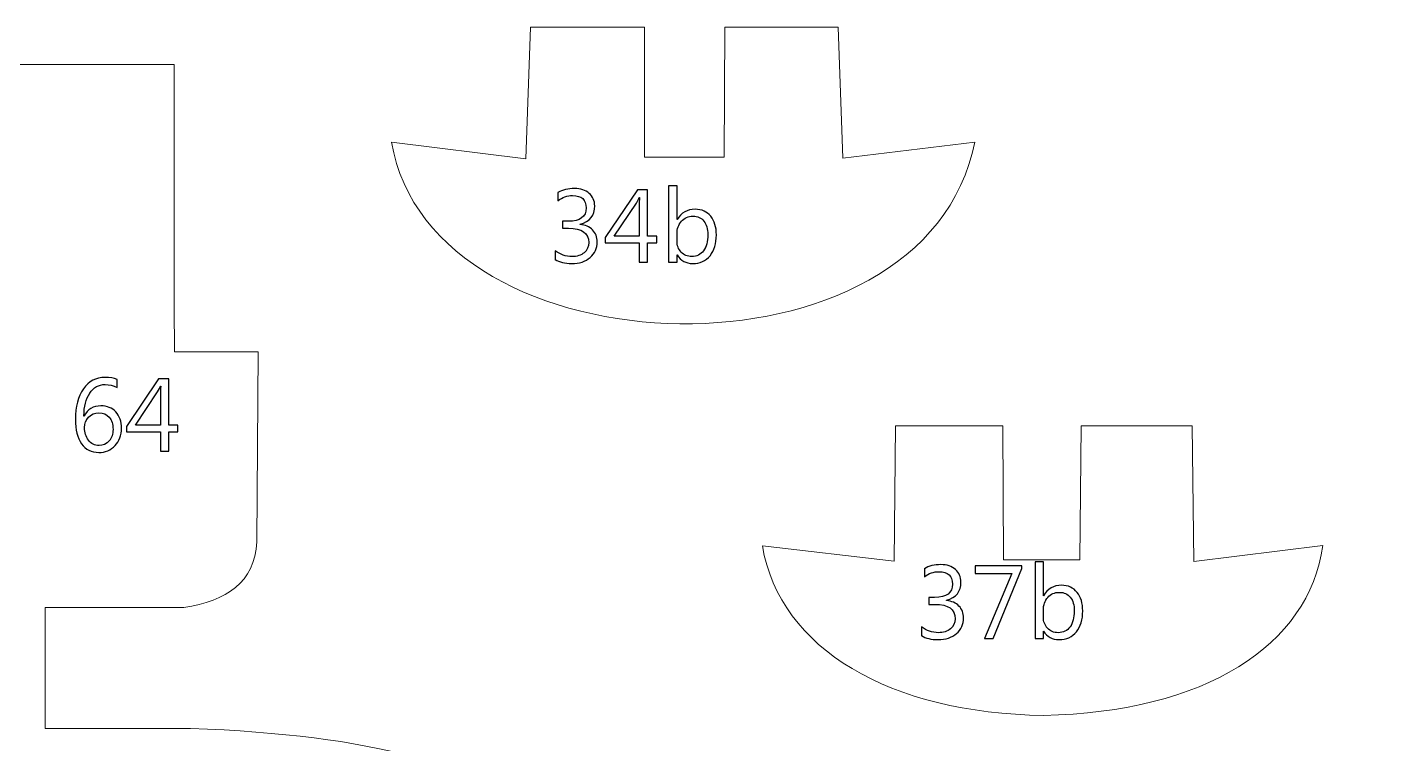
# Model space of a CAD drawing. Header units: centimetres. Extents: x -370 to 378, y -504 to 433.
# Drawn here: x -45.6 to 60.4, y 310 to 365.8 of the extents above; entities that cross this region are included whole.
import ezdxf

# ---------------------------------------------------------------- set-up
doc = ezdxf.new("R2010")
doc.units = ezdxf.units.CM
doc.header["$MEASUREMENT"] = 0
doc.layers.add('Camada 1', color=7, linetype='Continuous')
doc.layers.add('Camada 2', color=20, linetype='Continuous')

msp = doc.modelspace()

# ---------------------------------------------------------------- linework, layer by layer
at = {"layer": 'Camada 1', "lineweight": 9}
for points, knots in [([(-6.41, 365.78), (-6.41, 365.78), (2.47, 365.78), (2.47, 365.78), (2.47, 365.78), (2.47, 365.78), (2.47, 355.65), (2.47, 355.65), (2.47, 355.65), (2.47, 355.65), (8.65, 355.65), (8.65, 355.65), (8.65, 355.65), (8.65, 355.65), (8.71, 365.78), (8.71, 365.78), (8.71, 365.78), (8.71, 365.78), (17.53, 365.78), (17.53, 365.78), (17.53, 365.78), (17.53, 365.78), (17.9, 355.59), (17.9, 355.59), (17.9, 355.59), (17.9, 355.59), (28.15, 356.84), (28.15, 356.84), (28.15, 356.84), (24.37, 337.45), (-14.13, 338.5), (-17.22, 356.84), (-17.22, 356.84), (-17.22, 356.84), (-6.78, 355.53), (-6.78, 355.53), (-6.78, 355.53), (-6.78, 355.53), (-6.41, 365.78), (-6.41, 365.78)], [0, 0, 0, 0, 0.090909, 0.090909, 0.090909, 0.090909, 0.181818, 0.181818, 0.181818, 0.181818, 0.272727, 0.272727, 0.272727, 0.272727, 0.363636, 0.363636, 0.363636, 0.363636, 0.454545, 0.454545, 0.454545, 0.454545, 0.545455, 0.545455, 0.545455, 0.545455, 0.636364, 0.636364, 0.636364, 0.636364, 0.727273, 0.727273, 0.727273, 0.727273, 0.818182, 0.818182, 0.818182, 0.818182, 1, 1, 1, 1]), ([(216.72, 265.25), (216.72, 265.25), (230.12, 265.32), (230.12, 265.32), (230.12, 265.32), (230.12, 265.32), (230.1, 244.77), (230.1, 244.77), (230.1, 244.77), (230.1, 244.77), (236.36, 244.77), (236.36, 244.77), (236.36, 244.77), (236.36, 244.77), (236.37, 265.18), (236.37, 265.18), (236.37, 265.18), (236.37, 265.18), (256.21, 265.18), (256.21, 265.18), (256.21, 265.18), (256.21, 265.18), (256.21, 244.77), (256.21, 244.77), (256.21, 244.77), (256.21, 244.77), (262.44, 244.77), (262.44, 244.77), (262.44, 244.77), (262.44, 244.77), (262.45, 265.21), (262.45, 265.21), (262.45, 265.21), (262.45, 265.21), (282.35, 265.2), (282.35, 265.2), (282.35, 265.2), (282.35, 265.2), (282.3, 244.78), (282.3, 244.78), (282.3, 244.78), (282.3, 244.78), (288.63, 244.77), (288.63, 244.77), (288.63, 244.77), (288.63, 244.77), (288.65, 265.26), (288.65, 265.26), (288.65, 265.26), (288.65, 265.26), (308.48, 265.28), (308.48, 265.28), (308.48, 265.28), (308.48, 265.28), (308.48, 244.77), (308.48, 244.77), (308.48, 244.77), (308.48, 244.77), (314.69, 244.77), (314.69, 244.77), (314.69, 244.77), (314.69, 244.77), (314.79, 265.25), (314.79, 265.25), (314.79, 265.25), (314.79, 265.25), (334.83, 265.21), (334.83, 265.21), (334.83, 265.21), (334.83, 265.21), (334.89, 244.77), (334.89, 244.77), (334.89, 244.77), (334.89, 244.77), (341.06, 244.77), (341.06, 244.77), (341.06, 244.77), (341.06, 244.77), (341.09, 265.21), (341.09, 265.21), (341.09, 265.21), (341.09, 265.21), (366.92, 265.22), (366.92, 265.22), (366.92, 265.22), (366.92, 265.22), (366.97, 256.87), (366.97, 256.87), (366.97, 256.87), (366.97, 256.87), (360.75, 256.87), (360.75, 256.87), (360.75, 256.87), (360.75, 256.87), (360.75, 232.29), (360.75, 232.29), (360.75, 232.29), (360.75, 232.29), (366.96, 232.3), (366.96, 232.3), (366.96, 232.3), (366.96, 232.3), (366.96, 224.01), (366.96, 224.01), (366.96, 224.01), (366.96, 224.01), (210.2, 224.01), (210.2, 224.01), (210.2, 224.01), (210.2, 224.01), (210.19, 236.57), (210.19, 236.57), (210.19, 236.57), (210.19, 236.57), (189.14, 236.57), (189.14, 236.57), (189.14, 236.57), (185.92, 236.5), (184.44, 233.06), (184.41, 226.83), (184.41, 226.83), (184.67, 216.63), (178.68, 212.36), (173.82, 212.9), (173.82, 212.9), (173.82, 212.9), (176.7, 236.15), (176.7, 236.15), (176.7, 236.15), (176.7, 236.15), (170.54, 236.79), (170.54, 236.79), (170.54, 236.79), (170.54, 236.79), (168.49, 221.6), (168.49, 221.6), (168.49, 221.6), (168.49, 221.6), (4.29, 221.42), (4.29, 221.42), (4.29, 221.42), (4.29, 221.42), (4.29, 209.38), (4.29, 209.38), (4.29, 209.38), (4.29, 209.38), (-1.97, 209.37), (-1.97, 209.37), (-1.97, 209.37), (-1.97, 209.37), (-2.24, 168.07), (-2.24, 168.07), (-2.24, 168.07), (-2.24, 168.07), (-66.59, 160.86), (-66.59, 160.86), (-66.59, 160.86), (-66.59, 160.86), (-120.1, 160.89), (-120.1, 160.89), (-120.1, 160.89), (-122.91, 159.85), (-124.08, 157.5), (-123.29, 153.57), (-123.29, 153.57), (-123.29, 153.57), (-121.42, 147.7), (-121.42, 147.7), (-121.42, 147.7), (-119.66, 142.22), (-119.16, 139.07), (-123.56, 137.25), (-123.56, 137.25), (-123.56, 137.25), (-131.46, 134.3), (-131.46, 134.3), (-131.46, 134.3), (-142.33, 129.37), (-143.93, 118.84), (-139.19, 104.49), (-139.19, 104.49), (-136.72, 96.59), (-139.7, 91.08), (-144.31, 92.77), (-144.31, 92.77), (-144.31, 92.77), (-196.02, 110.18), (-196.02, 110.18), (-196.02, 110.18), (-194.83, 114.68), (-193.39, 119.17), (-191.72, 123.67), (-191.72, 123.67), (-191.72, 123.67), (-176.99, 117.36), (-176.99, 117.36), (-176.99, 117.36), (-176.99, 117.36), (-174.94, 123.3), (-174.94, 123.3), (-174.94, 123.3), (-174.94, 123.3), (-189.72, 129.6), (-189.72, 129.6), (-189.72, 129.6), (-187.47, 134.47), (-185.1, 139.22), (-182.61, 143.84), (-182.61, 143.84), (-182.61, 143.84), (-167.89, 135.79), (-167.89, 135.79), (-167.89, 135.79), (-167.89, 135.79), (-164.64, 141.09), (-164.64, 141.09), (-164.64, 141.09), (-164.64, 141.09), (-179.18, 149.21), (-179.18, 149.21), (-179.18, 149.21), (-176.8, 153.4), (-174.32, 157.38), (-171.69, 161.08), (-171.69, 161.08), (-171.69, 161.08), (-158.22, 152.02), (-158.22, 152.02), (-158.22, 152.02), (-158.22, 152.02), (-154.85, 157.14), (-154.85, 157.14), (-154.85, 157.14), (-154.85, 157.14), (-168.14, 166.2), (-168.14, 166.2), (-168.14, 166.2), (-165.27, 169.95), (-162.56, 173.78), (-160.03, 177.69), (-160.03, 177.69), (-160.03, 177.69), (-146.12, 169.01), (-146.12, 169.01), (-146.12, 169.01), (-146.12, 169.01), (-143.44, 174.44), (-143.44, 174.44), (-143.44, 174.44), (-143.44, 174.44), (-157.04, 183.25), (-157.04, 183.25), (-157.04, 183.25), (-151.69, 195.77), (-155.4, 206.05), (-170.3, 212.16), (-170.3, 212.16), (-196.33, 218.03), (-225.84, 215.09), (-252.77, 201.8), (-252.77, 201.8), (-272.12, 191.19), (-291.08, 177.8), (-311.37, 166), (-311.37, 166), (-321.66, 159.34), (-331.85, 153.37), (-342.74, 148.57), (-342.74, 148.57), (-346.86, 147.22), (-349.73, 146.71), (-351.28, 147.57), (-351.28, 147.57), (-360.97, 156.27), (-365.92, 177.16), (-365.13, 212.75), (-365.13, 212.75), (-363.04, 242.96), (-358.03, 262.69), (-349.49, 269.76), (-349.49, 269.76), (-341.69, 272.71), (-312.34, 273.16), (-268.24, 269.82), (-268.24, 269.82), (-238.22, 267.47), (-208.36, 264.64), (-178.6, 261.52), (-178.6, 261.52), (-161.15, 259.51), (-146.66, 274.84), (-133.66, 298.46), (-133.66, 298.46), (-137.93, 299.19), (-140.95, 302.51), (-141.33, 309.22), (-141.33, 309.22), (-141.25, 317.16), (-137.79, 321.12), (-131.21, 321.7), (-131.21, 321.7), (-128.46, 321.72), (-125.72, 321.69), (-122.98, 321.38), (-122.98, 321.38), (-119.25, 320.93), (-117.52, 322.57), (-117.64, 327.13), (-117.64, 327.13), (-117.64, 327.13), (-117.58, 336.15), (-117.58, 336.15), (-117.58, 336.15), (-117.58, 336.15), (-110.78, 336.15), (-110.78, 336.15), (-110.78, 336.15), (-110.78, 336.15), (-110.77, 349.14), (-110.77, 349.14), (-110.77, 349.14), (-110.77, 349.14), (-99.34, 349.13), (-99.34, 349.13), (-99.34, 349.13), (-99.34, 349.13), (-88.15, 362.88), (-88.15, 362.88), (-88.15, 362.88), (-88.15, 362.88), (-34.12, 362.87), (-34.12, 362.87), (-34.12, 362.87), (-34.12, 362.87), (-34.11, 340.51), (-34.11, 340.51), (-34.11, 340.51), (-34.11, 340.51), (-27.6, 340.51), (-27.6, 340.51), (-27.6, 340.51), (-27.6, 340.51), (-27.69, 325.72), (-27.69, 325.72), (-27.69, 325.72), (-27.87, 322.53), (-30.05, 321.13), (-33.36, 320.6), (-33.36, 320.6), (-33.36, 320.6), (-44.15, 320.59), (-44.15, 320.59), (-44.15, 320.59), (-44.15, 320.59), (-44.15, 311.19), (-44.15, 311.19), (-44.15, 311.19), (-44.15, 311.19), (-32.85, 311.19), (-32.85, 311.19), (-32.85, 311.19), (-18.57, 310.63), (-10.26, 308.44), (-6.27, 303.59), (-6.27, 303.59), (-3.71, 300.56), (-2.15, 297.2), (-2.03, 293.35), (-2.03, 293.35), (-2.03, 293.35), (-1.9, 274.86), (-1.9, 274.86), (-1.9, 274.86), (-1.9, 274.86), (4.41, 274.86), (4.41, 274.86), (4.41, 274.86), (4.41, 274.86), (4.43, 260.31), (4.43, 260.31), (4.43, 260.31), (4.43, 260.31), (175.04, 260.3), (175.04, 260.3), (175.04, 260.3), (175.04, 260.3), (175.02, 268.36), (175.02, 268.36), (175.02, 268.36), (179.18, 281.41), (183.27, 295.03), (187.51, 307.5), (187.51, 307.5), (189.37, 313.03), (192.54, 316.08), (197.01, 315.93), (197.01, 315.93), (202.87, 315.37), (206.19, 311.72), (207.98, 306.1), (207.98, 306.1), (211.36, 293.08), (213.79, 278.85), (216.72, 265.25)], [0, 0, 0, 0, 0.009804, 0.009804, 0.009804, 0.009804, 0.019608, 0.019608, 0.019608, 0.019608, 0.029412, 0.029412, 0.029412, 0.029412, 0.039216, 0.039216, 0.039216, 0.039216, 0.04902, 0.04902, 0.04902, 0.04902, 0.058824, 0.058824, 0.058824, 0.058824, 0.068627, 0.068627, 0.068627, 0.068627, 0.078431, 0.078431, 0.078431, 0.078431, 0.088235, 0.088235, 0.088235, 0.088235, 0.098039, 0.098039, 0.098039, 0.098039, 0.107843, 0.107843, 0.107843, 0.107843, 0.117647, 0.117647, 0.117647, 0.117647, 0.127451, 0.127451, 0.127451, 0.127451, 0.137255, 0.137255, 0.137255, 0.137255, 0.147059, 0.147059, 0.147059, 0.147059, 0.156863, 0.156863, 0.156863, 0.156863, 0.166667, 0.166667, 0.166667, 0.166667, 0.176471, 0.176471, 0.176471, 0.176471, 0.186275, 0.186275, 0.186275, 0.186275, 0.196078, 0.196078, 0.196078, 0.196078, 0.205882, 0.205882, 0.205882, 0.205882, 0.215686, 0.215686, 0.215686, 0.215686, 0.22549, 0.22549, 0.22549, 0.22549, 0.235294, 0.235294, 0.235294, 0.235294, 0.245098, 0.245098, 0.245098, 0.245098, 0.254902, 0.254902, 0.254902, 0.254902, 0.264706, 0.264706, 0.264706, 0.264706, 0.27451, 0.27451, 0.27451, 0.27451, 0.284314, 0.284314, 0.284314, 0.284314, 0.294118, 0.294118, 0.294118, 0.294118, 0.303922, 0.303922, 0.303922, 0.303922, 0.313725, 0.313725, 0.313725, 0.313726, 0.323529, 0.323529, 0.323529, 0.323529, 0.333333, 0.333333, 0.333333, 0.333333, 0.343137, 0.343137, 0.343137, 0.343137, 0.352941, 0.352941, 0.352941, 0.352941, 0.362745, 0.362745, 0.362745, 0.362745, 0.372549, 0.372549, 0.372549, 0.372549, 0.382353, 0.382353, 0.382353, 0.382353, 0.392157, 0.392157, 0.392157, 0.392157, 0.401961, 0.401961, 0.401961, 0.401961, 0.411765, 0.411765, 0.411765, 0.411765, 0.421569, 0.421569, 0.421569, 0.421569, 0.431373, 0.431373, 0.431373, 0.431373, 0.441176, 0.441176, 0.441176, 0.441176, 0.45098, 0.45098, 0.45098, 0.45098, 0.460784, 0.460784, 0.460784, 0.460784, 0.470588, 0.470588, 0.470588, 0.470588, 0.480392, 0.480392, 0.480392, 0.480392, 0.490196, 0.490196, 0.490196, 0.490196, 0.5, 0.5, 0.5, 0.5, 0.509804, 0.509804, 0.509804, 0.509804, 0.519608, 0.519608, 0.519608, 0.519608, 0.529412, 0.529412, 0.529412, 0.529412, 0.539216, 0.539216, 0.539216, 0.539216, 0.54902, 0.54902, 0.54902, 0.54902, 0.558824, 0.558824, 0.558824, 0.558824, 0.568627, 0.568627, 0.568627, 0.568627, 0.578431, 0.578431, 0.578431, 0.578431, 0.588235, 0.588235, 0.588235, 0.588235, 0.598039, 0.598039, 0.598039, 0.598039, 0.607843, 0.607843, 0.607843, 0.607843, 0.617647, 0.617647, 0.617647, 0.617647, 0.627451, 0.627451, 0.627451, 0.627451, 0.637255, 0.637255, 0.637255, 0.637255, 0.647059, 0.647059, 0.647059, 0.647059, 0.656863, 0.656863, 0.656863, 0.656863, 0.666667, 0.666667, 0.666667, 0.666667, 0.676471, 0.676471, 0.676471, 0.676471, 0.686275, 0.686275, 0.686275, 0.686275, 0.696078, 0.696078, 0.696078, 0.696078, 0.705882, 0.705882, 0.705882, 0.705882, 0.715686, 0.715686, 0.715686, 0.715686, 0.72549, 0.72549, 0.72549, 0.72549, 0.735294, 0.735294, 0.735294, 0.735294, 0.745098, 0.745098, 0.745098, 0.745098, 0.754902, 0.754902, 0.754902, 0.754902, 0.764706, 0.764706, 0.764706, 0.764706, 0.77451, 0.77451, 0.77451, 0.77451, 0.784314, 0.784314, 0.784314, 0.784314, 0.794118, 0.794118, 0.794118, 0.794118, 0.803922, 0.803922, 0.803922, 0.803922, 0.813725, 0.813725, 0.813725, 0.813726, 0.823529, 0.823529, 0.823529, 0.823529, 0.833333, 0.833333, 0.833333, 0.833333, 0.843137, 0.843137, 0.843137, 0.843137, 0.852941, 0.852941, 0.852941, 0.852941, 0.862745, 0.862745, 0.862745, 0.862745, 0.872549, 0.872549, 0.872549, 0.872549, 0.882353, 0.882353, 0.882353, 0.882353, 0.892157, 0.892157, 0.892157, 0.892157, 0.901961, 0.901961, 0.901961, 0.901961, 0.911765, 0.911765, 0.911765, 0.911765, 0.921569, 0.921569, 0.921569, 0.921569, 0.931373, 0.931373, 0.931373, 0.931373, 0.941176, 0.941176, 0.941176, 0.941176, 0.95098, 0.95098, 0.95098, 0.95098, 0.960784, 0.960784, 0.960784, 0.960784, 0.970588, 0.970588, 0.970588, 0.970588, 0.980392, 0.980392, 0.980392, 0.980392, 1, 1, 1, 1]), ([(21.98, 334.74), (21.98, 334.74), (30.34, 334.74), (30.34, 334.74), (30.34, 334.74), (30.34, 334.74), (30.38, 324.3), (30.38, 324.3), (30.38, 324.3), (30.38, 324.3), (36.33, 324.3), (36.33, 324.3), (36.33, 324.3), (36.33, 324.3), (36.44, 334.74), (36.44, 334.74), (36.44, 334.74), (36.44, 334.74), (45.07, 334.74), (45.07, 334.74), (45.07, 334.74), (45.07, 334.74), (45.18, 324.19), (45.18, 324.19), (45.18, 324.19), (45.18, 324.19), (55.23, 325.43), (55.23, 325.43), (55.23, 325.43), (54.14, 317.63), (46.04, 312.44), (33.51, 312.2), (33.51, 312.2), (21.59, 312.36), (12.99, 317.35), (11.63, 325.39), (11.63, 325.39), (11.63, 325.39), (21.87, 324.22), (21.87, 324.22), (21.87, 324.22), (21.87, 324.22), (21.98, 334.74), (21.98, 334.74)], [0, 0, 0, 0, 0.083333, 0.083333, 0.083333, 0.083333, 0.166667, 0.166667, 0.166667, 0.166667, 0.25, 0.25, 0.25, 0.25, 0.333333, 0.333333, 0.333333, 0.333333, 0.416667, 0.416667, 0.416667, 0.416667, 0.5, 0.5, 0.5, 0.5, 0.583333, 0.583333, 0.583333, 0.583333, 0.666667, 0.666667, 0.666667, 0.666667, 0.75, 0.75, 0.75, 0.75, 0.833333, 0.833333, 0.833333, 0.833333, 1, 1, 1, 1])]:
    msp.add_open_spline(points, degree=3, knots=knots, dxfattribs=at)
at = {"layer": 'Camada 2'}
for points, knots in [([(-4.49, 347.69), (-4.49, 347.69), (-4.49, 348.38), (-4.49, 348.38), (-4.49, 348.38), (-4.1, 348.07), (-3.66, 347.92), (-3.18, 347.92), (-3.18, 347.92), (-2.78, 347.92), (-2.47, 348.02), (-2.23, 348.22), (-2.23, 348.22), (-2, 348.41), (-1.88, 348.68), (-1.88, 349.01), (-1.88, 349.01), (-1.88, 349.75), (-2.41, 350.12), (-3.45, 350.12), (-3.45, 350.12), (-3.45, 350.12), (-3.92, 350.12), (-3.92, 350.12), (-3.92, 350.12), (-3.92, 350.12), (-3.92, 350.67), (-3.92, 350.67), (-3.92, 350.67), (-3.92, 350.67), (-3.48, 350.67), (-3.48, 350.67), (-3.48, 350.67), (-2.54, 350.67), (-2.08, 351.02), (-2.08, 351.71), (-2.08, 351.71), (-2.08, 352.35), (-2.43, 352.67), (-3.14, 352.67), (-3.14, 352.67), (-3.54, 352.67), (-3.92, 352.54), (-4.27, 352.27), (-4.27, 352.27), (-4.27, 352.27), (-4.27, 352.9), (-4.27, 352.9), (-4.27, 352.9), (-3.91, 353.11), (-3.48, 353.22), (-2.98, 353.22), (-2.98, 353.22), (-2.51, 353.22), (-2.13, 353.09), (-1.84, 352.84), (-1.84, 352.84), (-1.56, 352.59), (-1.41, 352.26), (-1.41, 351.87), (-1.41, 351.87), (-1.41, 351.13), (-1.79, 350.65), (-2.55, 350.44), (-2.55, 350.44), (-2.55, 350.44), (-2.55, 350.42), (-2.55, 350.42), (-2.55, 350.42), (-2.14, 350.38), (-1.82, 350.24), (-1.58, 349.99), (-1.58, 349.99), (-1.34, 349.75), (-1.22, 349.44), (-1.22, 349.07), (-1.22, 349.07), (-1.22, 348.57), (-1.4, 348.16), (-1.77, 347.85), (-1.77, 347.85), (-2.13, 347.53), (-2.61, 347.38), (-3.21, 347.38), (-3.21, 347.38), (-3.74, 347.38), (-4.17, 347.48), (-4.49, 347.69)], [0, 0, 0, 0, 0.043478, 0.043478, 0.043478, 0.043478, 0.086957, 0.086957, 0.086957, 0.086957, 0.130435, 0.130435, 0.130435, 0.130435, 0.173913, 0.173913, 0.173913, 0.173913, 0.217391, 0.217391, 0.217391, 0.217391, 0.26087, 0.26087, 0.26087, 0.26087, 0.304348, 0.304348, 0.304348, 0.304348, 0.347826, 0.347826, 0.347826, 0.347826, 0.391304, 0.391304, 0.391304, 0.391304, 0.434783, 0.434783, 0.434783, 0.434783, 0.478261, 0.478261, 0.478261, 0.478261, 0.521739, 0.521739, 0.521739, 0.521739, 0.565217, 0.565217, 0.565217, 0.565217, 0.608696, 0.608696, 0.608696, 0.608696, 0.652174, 0.652174, 0.652174, 0.652174, 0.695652, 0.695652, 0.695652, 0.695652, 0.73913, 0.73913, 0.73913, 0.73913, 0.782609, 0.782609, 0.782609, 0.782609, 0.826087, 0.826087, 0.826087, 0.826087, 0.869565, 0.869565, 0.869565, 0.869565, 0.913043, 0.913043, 0.913043, 0.913043, 1, 1, 1, 1]), ([(3.42, 348.98), (3.42, 348.98), (2.69, 348.98), (2.69, 348.98), (2.69, 348.98), (2.69, 348.98), (2.69, 347.48), (2.69, 347.48), (2.69, 347.48), (2.69, 347.48), (2.05, 347.48), (2.05, 347.48), (2.05, 347.48), (2.05, 347.48), (2.05, 348.98), (2.05, 348.98), (2.05, 348.98), (2.05, 348.98), (-0.6, 348.98), (-0.6, 348.98), (-0.6, 348.98), (-0.6, 348.98), (-0.6, 349.4), (-0.6, 349.4), (-0.6, 349.4), (-0.6, 349.4), (1.91, 353.12), (1.91, 353.12), (1.91, 353.12), (1.91, 353.12), (2.69, 353.12), (2.69, 353.12), (2.69, 353.12), (2.69, 353.12), (2.69, 349.5), (2.69, 349.5), (2.69, 349.5), (2.69, 349.5), (3.42, 349.5), (3.42, 349.5), (3.42, 349.5), (3.42, 349.5), (3.42, 348.98), (3.42, 348.98)], [0, 0, 0, 0, 0.083333, 0.083333, 0.083333, 0.083333, 0.166667, 0.166667, 0.166667, 0.166667, 0.25, 0.25, 0.25, 0.25, 0.333333, 0.333333, 0.333333, 0.333333, 0.416667, 0.416667, 0.416667, 0.416667, 0.5, 0.5, 0.5, 0.5, 0.583333, 0.583333, 0.583333, 0.583333, 0.666667, 0.666667, 0.666667, 0.666667, 0.75, 0.75, 0.75, 0.75, 0.833333, 0.833333, 0.833333, 0.833333, 1, 1, 1, 1]), ([(5, 348.05), (5, 348.05), (4.99, 348.05), (4.99, 348.05), (4.99, 348.05), (4.99, 348.05), (4.99, 347.48), (4.99, 347.48), (4.99, 347.48), (4.99, 347.48), (4.34, 347.48), (4.34, 347.48), (4.34, 347.48), (4.34, 347.48), (4.34, 353.44), (4.34, 353.44), (4.34, 353.44), (4.34, 353.44), (4.99, 353.44), (4.99, 353.44), (4.99, 353.44), (4.99, 353.44), (4.99, 350.8), (4.99, 350.8), (4.99, 350.8), (4.99, 350.8), (5, 350.8), (5, 350.8), (5, 350.8), (5.32, 351.34), (5.79, 351.6), (6.4, 351.6), (6.4, 351.6), (6.92, 351.6), (7.32, 351.42), (7.61, 351.06), (7.61, 351.06), (7.91, 350.7), (8.05, 350.22), (8.05, 349.61), (8.05, 349.61), (8.05, 348.94), (7.89, 348.39), (7.56, 347.99), (7.56, 347.99), (7.23, 347.58), (6.78, 347.38), (6.21, 347.38), (6.21, 347.38), (5.68, 347.38), (5.28, 347.6), (5, 348.05)], [0, 0, 0, 0, 0.071429, 0.071429, 0.071429, 0.071429, 0.142857, 0.142857, 0.142857, 0.142857, 0.214286, 0.214286, 0.214286, 0.214286, 0.285714, 0.285714, 0.285714, 0.285714, 0.357143, 0.357143, 0.357143, 0.357143, 0.428571, 0.428571, 0.428571, 0.428571, 0.5, 0.5, 0.5, 0.5, 0.571429, 0.571429, 0.571429, 0.571429, 0.642857, 0.642857, 0.642857, 0.642857, 0.714286, 0.714286, 0.714286, 0.714286, 0.785714, 0.785714, 0.785714, 0.785714, 0.857143, 0.857143, 0.857143, 0.857143, 1, 1, 1, 1]), ([(2.05, 349.5), (2.05, 349.5), (2.05, 351.94), (2.05, 351.94), (2.05, 351.94), (2.05, 352.11), (2.06, 352.31), (2.07, 352.52), (2.07, 352.52), (2.07, 352.52), (2.05, 352.52), (2.05, 352.52), (2.05, 352.52), (2.02, 352.43), (1.94, 352.28), (1.84, 352.09), (1.84, 352.09), (1.84, 352.09), (0.1, 349.5), (0.1, 349.5), (0.1, 349.5), (0.1, 349.5), (2.05, 349.5), (2.05, 349.5)], [0, 0, 0, 0, 0.142857, 0.142857, 0.142857, 0.142857, 0.285714, 0.285714, 0.285714, 0.285714, 0.428571, 0.428571, 0.428571, 0.428571, 0.571429, 0.571429, 0.571429, 0.571429, 0.714286, 0.714286, 0.714286, 0.714286, 1, 1, 1, 1]), ([(4.99, 349.69), (4.99, 349.69), (4.99, 349.12), (4.99, 349.12), (4.99, 349.12), (4.99, 348.79), (5.1, 348.5), (5.31, 348.27), (5.31, 348.27), (5.53, 348.04), (5.81, 347.92), (6.14, 347.92), (6.14, 347.92), (6.53, 347.92), (6.84, 348.07), (7.06, 348.37), (7.06, 348.37), (7.28, 348.67), (7.39, 349.09), (7.39, 349.62), (7.39, 349.62), (7.39, 350.07), (7.29, 350.43), (7.08, 350.68), (7.08, 350.68), (6.87, 350.94), (6.59, 351.06), (6.24, 351.06), (6.24, 351.06), (5.86, 351.06), (5.56, 350.93), (5.33, 350.67), (5.33, 350.67), (5.1, 350.41), (4.99, 350.08), (4.99, 349.69)], [0, 0, 0, 0, 0.1, 0.1, 0.1, 0.1, 0.2, 0.2, 0.2, 0.2, 0.3, 0.3, 0.3, 0.3, 0.4, 0.4, 0.4, 0.4, 0.5, 0.5, 0.5, 0.5, 0.6, 0.6, 0.6, 0.6, 0.7, 0.7, 0.7, 0.7, 0.8, 0.8, 0.8, 0.8, 1, 1, 1, 1]), ([(-38.57, 338.35), (-38.57, 338.35), (-38.57, 337.74), (-38.57, 337.74), (-38.57, 337.74), (-38.86, 337.89), (-39.17, 337.96), (-39.49, 337.96), (-39.49, 337.96), (-39.99, 337.96), (-40.39, 337.74), (-40.69, 337.29), (-40.69, 337.29), (-40.99, 336.85), (-41.14, 336.25), (-41.14, 335.5), (-41.14, 335.5), (-41.14, 335.5), (-41.13, 335.5), (-41.13, 335.5), (-41.13, 335.5), (-40.86, 336.03), (-40.43, 336.3), (-39.83, 336.3), (-39.83, 336.3), (-39.34, 336.3), (-38.95, 336.14), (-38.66, 335.83), (-38.66, 335.83), (-38.37, 335.51), (-38.22, 335.09), (-38.22, 334.56), (-38.22, 334.56), (-38.22, 334), (-38.39, 333.55), (-38.72, 333.2), (-38.72, 333.2), (-39.06, 332.85), (-39.48, 332.67), (-39.99, 332.67), (-39.99, 332.67), (-40.56, 332.67), (-41, 332.9), (-41.33, 333.35), (-41.33, 333.35), (-41.65, 333.8), (-41.81, 334.44), (-41.81, 335.25), (-41.81, 335.25), (-41.81, 336.24), (-41.6, 337.03), (-41.18, 337.62), (-41.18, 337.62), (-40.76, 338.22), (-40.2, 338.51), (-39.51, 338.51), (-39.51, 338.51), (-39.11, 338.51), (-38.8, 338.46), (-38.57, 338.35)], [0, 0, 0, 0, 0.0625, 0.0625, 0.0625, 0.0625, 0.125, 0.125, 0.125, 0.125, 0.1875, 0.1875, 0.1875, 0.1875, 0.25, 0.25, 0.25, 0.25, 0.3125, 0.3125, 0.3125, 0.3125, 0.375, 0.375, 0.375, 0.375, 0.4375, 0.4375, 0.4375, 0.4375, 0.5, 0.5, 0.5, 0.5, 0.5625, 0.5625, 0.5625, 0.5625, 0.625, 0.625, 0.625, 0.625, 0.6875, 0.6875, 0.6875, 0.6875, 0.75, 0.75, 0.75, 0.75, 0.8125, 0.8125, 0.8125, 0.8125, 0.875, 0.875, 0.875, 0.875, 1, 1, 1, 1]), ([(-33.83, 334.27), (-33.83, 334.27), (-34.55, 334.27), (-34.55, 334.27), (-34.55, 334.27), (-34.55, 334.27), (-34.55, 332.77), (-34.55, 332.77), (-34.55, 332.77), (-34.55, 332.77), (-35.19, 332.77), (-35.19, 332.77), (-35.19, 332.77), (-35.19, 332.77), (-35.19, 334.27), (-35.19, 334.27), (-35.19, 334.27), (-35.19, 334.27), (-37.84, 334.27), (-37.84, 334.27), (-37.84, 334.27), (-37.84, 334.27), (-37.84, 334.69), (-37.84, 334.69), (-37.84, 334.69), (-37.84, 334.69), (-35.33, 338.41), (-35.33, 338.41), (-35.33, 338.41), (-35.33, 338.41), (-34.55, 338.41), (-34.55, 338.41), (-34.55, 338.41), (-34.55, 338.41), (-34.55, 334.79), (-34.55, 334.79), (-34.55, 334.79), (-34.55, 334.79), (-33.83, 334.79), (-33.83, 334.79), (-33.83, 334.79), (-33.83, 334.79), (-33.83, 334.27), (-33.83, 334.27)], [0, 0, 0, 0, 0.083333, 0.083333, 0.083333, 0.083333, 0.166667, 0.166667, 0.166667, 0.166667, 0.25, 0.25, 0.25, 0.25, 0.333333, 0.333333, 0.333333, 0.333333, 0.416667, 0.416667, 0.416667, 0.416667, 0.5, 0.5, 0.5, 0.5, 0.583333, 0.583333, 0.583333, 0.583333, 0.666667, 0.666667, 0.666667, 0.666667, 0.75, 0.75, 0.75, 0.75, 0.833333, 0.833333, 0.833333, 0.833333, 1, 1, 1, 1]), ([(-35.19, 334.79), (-35.19, 334.79), (-35.19, 337.23), (-35.19, 337.23), (-35.19, 337.23), (-35.19, 337.41), (-35.18, 337.6), (-35.17, 337.82), (-35.17, 337.82), (-35.17, 337.82), (-35.19, 337.82), (-35.19, 337.82), (-35.19, 337.82), (-35.23, 337.72), (-35.3, 337.58), (-35.41, 337.38), (-35.41, 337.38), (-35.41, 337.38), (-37.14, 334.79), (-37.14, 334.79), (-37.14, 334.79), (-37.14, 334.79), (-35.19, 334.79), (-35.19, 334.79)], [0, 0, 0, 0, 0.142857, 0.142857, 0.142857, 0.142857, 0.285714, 0.285714, 0.285714, 0.285714, 0.428571, 0.428571, 0.428571, 0.428571, 0.571429, 0.571429, 0.571429, 0.571429, 0.714286, 0.714286, 0.714286, 0.714286, 1, 1, 1, 1]), ([(-39.98, 335.75), (-40.31, 335.75), (-40.58, 335.64), (-40.79, 335.41), (-40.79, 335.41), (-41, 335.19), (-41.1, 334.92), (-41.1, 334.61), (-41.1, 334.61), (-41.1, 334.23), (-41, 333.9), (-40.79, 333.62), (-40.79, 333.62), (-40.59, 333.35), (-40.31, 333.21), (-39.97, 333.21), (-39.97, 333.21), (-39.65, 333.21), (-39.38, 333.33), (-39.18, 333.57), (-39.18, 333.57), (-38.98, 333.81), (-38.88, 334.11), (-38.88, 334.47), (-38.88, 334.47), (-38.88, 334.88), (-38.98, 335.19), (-39.17, 335.41), (-39.17, 335.41), (-39.36, 335.64), (-39.63, 335.75), (-39.98, 335.75)], [0, 0, 0, 0, 0.111111, 0.111111, 0.111111, 0.111111, 0.222222, 0.222222, 0.222222, 0.222222, 0.333333, 0.333333, 0.333333, 0.333333, 0.444444, 0.444444, 0.444444, 0.444444, 0.555556, 0.555556, 0.555556, 0.555556, 0.666667, 0.666667, 0.666667, 0.666667, 0.777778, 0.777778, 0.777778, 0.777778, 1, 1, 1, 1]), ([(33.5, 318.77), (33.5, 318.77), (33.49, 318.77), (33.49, 318.77), (33.49, 318.77), (33.49, 318.77), (33.49, 318.2), (33.49, 318.2), (33.49, 318.2), (33.49, 318.2), (32.84, 318.2), (32.84, 318.2), (32.84, 318.2), (32.84, 318.2), (32.84, 324.16), (32.84, 324.16), (32.84, 324.16), (32.84, 324.16), (33.49, 324.16), (33.49, 324.16), (33.49, 324.16), (33.49, 324.16), (33.49, 321.52), (33.49, 321.52), (33.49, 321.52), (33.49, 321.52), (33.5, 321.52), (33.5, 321.52), (33.5, 321.52), (33.82, 322.06), (34.29, 322.33), (34.9, 322.33), (34.9, 322.33), (35.41, 322.33), (35.82, 322.15), (36.11, 321.78), (36.11, 321.78), (36.41, 321.42), (36.55, 320.94), (36.55, 320.33), (36.55, 320.33), (36.55, 319.66), (36.39, 319.11), (36.06, 318.71), (36.06, 318.71), (35.73, 318.3), (35.28, 318.1), (34.71, 318.1), (34.71, 318.1), (34.18, 318.1), (33.78, 318.32), (33.5, 318.77)], [0, 0, 0, 0, 0.071429, 0.071429, 0.071429, 0.071429, 0.142857, 0.142857, 0.142857, 0.142857, 0.214286, 0.214286, 0.214286, 0.214286, 0.285714, 0.285714, 0.285714, 0.285714, 0.357143, 0.357143, 0.357143, 0.357143, 0.428571, 0.428571, 0.428571, 0.428571, 0.5, 0.5, 0.5, 0.5, 0.571429, 0.571429, 0.571429, 0.571429, 0.642857, 0.642857, 0.642857, 0.642857, 0.714286, 0.714286, 0.714286, 0.714286, 0.785714, 0.785714, 0.785714, 0.785714, 0.857143, 0.857143, 0.857143, 0.857143, 1, 1, 1, 1]), ([(24.01, 318.41), (24.01, 318.41), (24.01, 319.1), (24.01, 319.1), (24.01, 319.1), (24.4, 318.79), (24.83, 318.64), (25.32, 318.64), (25.32, 318.64), (25.71, 318.64), (26.03, 318.74), (26.26, 318.94), (26.26, 318.94), (26.5, 319.13), (26.62, 319.4), (26.62, 319.73), (26.62, 319.73), (26.62, 320.47), (26.09, 320.84), (25.05, 320.84), (25.05, 320.84), (25.05, 320.84), (24.58, 320.84), (24.58, 320.84), (24.58, 320.84), (24.58, 320.84), (24.58, 321.39), (24.58, 321.39), (24.58, 321.39), (24.58, 321.39), (25.02, 321.39), (25.02, 321.39), (25.02, 321.39), (25.96, 321.39), (26.42, 321.74), (26.42, 322.43), (26.42, 322.43), (26.42, 323.07), (26.07, 323.39), (25.35, 323.39), (25.35, 323.39), (24.96, 323.39), (24.58, 323.26), (24.23, 322.99), (24.23, 322.99), (24.23, 322.99), (24.23, 323.62), (24.23, 323.62), (24.23, 323.62), (24.59, 323.83), (25.02, 323.94), (25.51, 323.94), (25.51, 323.94), (25.99, 323.94), (26.37, 323.81), (26.66, 323.56), (26.66, 323.56), (26.94, 323.31), (27.08, 322.98), (27.08, 322.59), (27.08, 322.59), (27.08, 321.85), (26.71, 321.37), (25.95, 321.16), (25.95, 321.16), (25.95, 321.16), (25.95, 321.14), (25.95, 321.14), (25.95, 321.14), (26.36, 321.1), (26.68, 320.96), (26.92, 320.71), (26.92, 320.71), (27.16, 320.47), (27.28, 320.16), (27.28, 319.79), (27.28, 319.79), (27.28, 319.29), (27.1, 318.88), (26.73, 318.57), (26.73, 318.57), (26.37, 318.26), (25.89, 318.1), (25.29, 318.1), (25.29, 318.1), (24.76, 318.1), (24.33, 318.2), (24.01, 318.41)], [0, 0, 0, 0, 0.043478, 0.043478, 0.043478, 0.043478, 0.086957, 0.086957, 0.086957, 0.086957, 0.130435, 0.130435, 0.130435, 0.130435, 0.173913, 0.173913, 0.173913, 0.173913, 0.217391, 0.217391, 0.217391, 0.217391, 0.26087, 0.26087, 0.26087, 0.26087, 0.304348, 0.304348, 0.304348, 0.304348, 0.347826, 0.347826, 0.347826, 0.347826, 0.391304, 0.391304, 0.391304, 0.391304, 0.434783, 0.434783, 0.434783, 0.434783, 0.478261, 0.478261, 0.478261, 0.478261, 0.521739, 0.521739, 0.521739, 0.521739, 0.565217, 0.565217, 0.565217, 0.565217, 0.608696, 0.608696, 0.608696, 0.608696, 0.652174, 0.652174, 0.652174, 0.652174, 0.695652, 0.695652, 0.695652, 0.695652, 0.73913, 0.73913, 0.73913, 0.73913, 0.782609, 0.782609, 0.782609, 0.782609, 0.826087, 0.826087, 0.826087, 0.826087, 0.869565, 0.869565, 0.869565, 0.869565, 0.913043, 0.913043, 0.913043, 0.913043, 1, 1, 1, 1]), ([(31.82, 323.64), (31.82, 323.64), (29.58, 318.2), (29.58, 318.2), (29.58, 318.2), (29.58, 318.2), (28.91, 318.2), (28.91, 318.2), (28.91, 318.2), (28.91, 318.2), (31.03, 323.26), (31.03, 323.26), (31.03, 323.26), (31.03, 323.26), (28.18, 323.26), (28.18, 323.26), (28.18, 323.26), (28.18, 323.26), (28.18, 323.84), (28.18, 323.84), (28.18, 323.84), (28.18, 323.84), (31.82, 323.84), (31.82, 323.84), (31.82, 323.84), (31.82, 323.84), (31.82, 323.64), (31.82, 323.64)], [0, 0, 0, 0, 0.125, 0.125, 0.125, 0.125, 0.25, 0.25, 0.25, 0.25, 0.375, 0.375, 0.375, 0.375, 0.5, 0.5, 0.5, 0.5, 0.625, 0.625, 0.625, 0.625, 0.75, 0.75, 0.75, 0.75, 1, 1, 1, 1]), ([(33.49, 320.41), (33.49, 320.41), (33.49, 319.84), (33.49, 319.84), (33.49, 319.84), (33.49, 319.51), (33.6, 319.22), (33.81, 318.99), (33.81, 318.99), (34.03, 318.76), (34.3, 318.64), (34.64, 318.64), (34.64, 318.64), (35.03, 318.64), (35.34, 318.79), (35.56, 319.09), (35.56, 319.09), (35.78, 319.39), (35.89, 319.81), (35.89, 320.34), (35.89, 320.34), (35.89, 320.79), (35.79, 321.15), (35.58, 321.4), (35.58, 321.4), (35.37, 321.66), (35.09, 321.78), (34.74, 321.78), (34.74, 321.78), (34.36, 321.78), (34.06, 321.65), (33.83, 321.39), (33.83, 321.39), (33.6, 321.13), (33.49, 320.8), (33.49, 320.41)], [0, 0, 0, 0, 0.1, 0.1, 0.1, 0.1, 0.2, 0.2, 0.2, 0.2, 0.3, 0.3, 0.3, 0.3, 0.4, 0.4, 0.4, 0.4, 0.5, 0.5, 0.5, 0.5, 0.6, 0.6, 0.6, 0.6, 0.7, 0.7, 0.7, 0.7, 0.8, 0.8, 0.8, 0.8, 1, 1, 1, 1])]:
    msp.add_open_spline(points, degree=3, knots=knots, dxfattribs=at)
at = {"layer": 'Camada 2', "lineweight": 9}
for points, knots in [([(-4.49, 347.69), (-4.49, 347.69), (-4.49, 348.38), (-4.49, 348.38), (-4.49, 348.38), (-4.1, 348.07), (-3.66, 347.92), (-3.18, 347.92), (-3.18, 347.92), (-2.78, 347.92), (-2.47, 348.02), (-2.23, 348.22), (-2.23, 348.22), (-2, 348.41), (-1.88, 348.68), (-1.88, 349.01), (-1.88, 349.01), (-1.88, 349.75), (-2.41, 350.12), (-3.45, 350.12), (-3.45, 350.12), (-3.45, 350.12), (-3.92, 350.12), (-3.92, 350.12), (-3.92, 350.12), (-3.92, 350.12), (-3.92, 350.67), (-3.92, 350.67), (-3.92, 350.67), (-3.92, 350.67), (-3.48, 350.67), (-3.48, 350.67), (-3.48, 350.67), (-2.54, 350.67), (-2.08, 351.02), (-2.08, 351.71), (-2.08, 351.71), (-2.08, 352.35), (-2.43, 352.67), (-3.14, 352.67), (-3.14, 352.67), (-3.54, 352.67), (-3.92, 352.54), (-4.27, 352.27), (-4.27, 352.27), (-4.27, 352.27), (-4.27, 352.9), (-4.27, 352.9), (-4.27, 352.9), (-3.91, 353.11), (-3.48, 353.22), (-2.98, 353.22), (-2.98, 353.22), (-2.51, 353.22), (-2.13, 353.09), (-1.84, 352.84), (-1.84, 352.84), (-1.56, 352.59), (-1.41, 352.26), (-1.41, 351.87), (-1.41, 351.87), (-1.41, 351.13), (-1.79, 350.65), (-2.55, 350.44), (-2.55, 350.44), (-2.55, 350.44), (-2.55, 350.42), (-2.55, 350.42), (-2.55, 350.42), (-2.14, 350.38), (-1.82, 350.24), (-1.58, 349.99), (-1.58, 349.99), (-1.34, 349.75), (-1.22, 349.44), (-1.22, 349.07), (-1.22, 349.07), (-1.22, 348.57), (-1.4, 348.16), (-1.77, 347.85), (-1.77, 347.85), (-2.13, 347.53), (-2.61, 347.38), (-3.21, 347.38), (-3.21, 347.38), (-3.74, 347.38), (-4.17, 347.48), (-4.49, 347.69)], [0, 0, 0, 0, 0.043478, 0.043478, 0.043478, 0.043478, 0.086957, 0.086957, 0.086957, 0.086957, 0.130435, 0.130435, 0.130435, 0.130435, 0.173913, 0.173913, 0.173913, 0.173913, 0.217391, 0.217391, 0.217391, 0.217391, 0.26087, 0.26087, 0.26087, 0.26087, 0.304348, 0.304348, 0.304348, 0.304348, 0.347826, 0.347826, 0.347826, 0.347826, 0.391304, 0.391304, 0.391304, 0.391304, 0.434783, 0.434783, 0.434783, 0.434783, 0.478261, 0.478261, 0.478261, 0.478261, 0.521739, 0.521739, 0.521739, 0.521739, 0.565217, 0.565217, 0.565217, 0.565217, 0.608696, 0.608696, 0.608696, 0.608696, 0.652174, 0.652174, 0.652174, 0.652174, 0.695652, 0.695652, 0.695652, 0.695652, 0.73913, 0.73913, 0.73913, 0.73913, 0.782609, 0.782609, 0.782609, 0.782609, 0.826087, 0.826087, 0.826087, 0.826087, 0.869565, 0.869565, 0.869565, 0.869565, 0.913043, 0.913043, 0.913043, 0.913043, 1, 1, 1, 1]), ([(3.42, 348.98), (3.42, 348.98), (2.69, 348.98), (2.69, 348.98), (2.69, 348.98), (2.69, 348.98), (2.69, 347.48), (2.69, 347.48), (2.69, 347.48), (2.69, 347.48), (2.05, 347.48), (2.05, 347.48), (2.05, 347.48), (2.05, 347.48), (2.05, 348.98), (2.05, 348.98), (2.05, 348.98), (2.05, 348.98), (-0.6, 348.98), (-0.6, 348.98), (-0.6, 348.98), (-0.6, 348.98), (-0.6, 349.4), (-0.6, 349.4), (-0.6, 349.4), (-0.6, 349.4), (1.91, 353.12), (1.91, 353.12), (1.91, 353.12), (1.91, 353.12), (2.69, 353.12), (2.69, 353.12), (2.69, 353.12), (2.69, 353.12), (2.69, 349.5), (2.69, 349.5), (2.69, 349.5), (2.69, 349.5), (3.42, 349.5), (3.42, 349.5), (3.42, 349.5), (3.42, 349.5), (3.42, 348.98), (3.42, 348.98)], [0, 0, 0, 0, 0.083333, 0.083333, 0.083333, 0.083333, 0.166667, 0.166667, 0.166667, 0.166667, 0.25, 0.25, 0.25, 0.25, 0.333333, 0.333333, 0.333333, 0.333333, 0.416667, 0.416667, 0.416667, 0.416667, 0.5, 0.5, 0.5, 0.5, 0.583333, 0.583333, 0.583333, 0.583333, 0.666667, 0.666667, 0.666667, 0.666667, 0.75, 0.75, 0.75, 0.75, 0.833333, 0.833333, 0.833333, 0.833333, 1, 1, 1, 1]), ([(5, 348.05), (5, 348.05), (4.99, 348.05), (4.99, 348.05), (4.99, 348.05), (4.99, 348.05), (4.99, 347.48), (4.99, 347.48), (4.99, 347.48), (4.99, 347.48), (4.34, 347.48), (4.34, 347.48), (4.34, 347.48), (4.34, 347.48), (4.34, 353.44), (4.34, 353.44), (4.34, 353.44), (4.34, 353.44), (4.99, 353.44), (4.99, 353.44), (4.99, 353.44), (4.99, 353.44), (4.99, 350.8), (4.99, 350.8), (4.99, 350.8), (4.99, 350.8), (5, 350.8), (5, 350.8), (5, 350.8), (5.32, 351.34), (5.79, 351.6), (6.4, 351.6), (6.4, 351.6), (6.92, 351.6), (7.32, 351.42), (7.61, 351.06), (7.61, 351.06), (7.91, 350.7), (8.05, 350.22), (8.05, 349.61), (8.05, 349.61), (8.05, 348.94), (7.89, 348.39), (7.56, 347.99), (7.56, 347.99), (7.23, 347.58), (6.78, 347.38), (6.21, 347.38), (6.21, 347.38), (5.68, 347.38), (5.28, 347.6), (5, 348.05)], [0, 0, 0, 0, 0.071429, 0.071429, 0.071429, 0.071429, 0.142857, 0.142857, 0.142857, 0.142857, 0.214286, 0.214286, 0.214286, 0.214286, 0.285714, 0.285714, 0.285714, 0.285714, 0.357143, 0.357143, 0.357143, 0.357143, 0.428571, 0.428571, 0.428571, 0.428571, 0.5, 0.5, 0.5, 0.5, 0.571429, 0.571429, 0.571429, 0.571429, 0.642857, 0.642857, 0.642857, 0.642857, 0.714286, 0.714286, 0.714286, 0.714286, 0.785714, 0.785714, 0.785714, 0.785714, 0.857143, 0.857143, 0.857143, 0.857143, 1, 1, 1, 1]), ([(2.05, 349.5), (2.05, 349.5), (2.05, 351.94), (2.05, 351.94), (2.05, 351.94), (2.05, 352.11), (2.06, 352.31), (2.07, 352.52), (2.07, 352.52), (2.07, 352.52), (2.05, 352.52), (2.05, 352.52), (2.05, 352.52), (2.02, 352.43), (1.94, 352.28), (1.84, 352.09), (1.84, 352.09), (1.84, 352.09), (0.1, 349.5), (0.1, 349.5), (0.1, 349.5), (0.1, 349.5), (2.05, 349.5), (2.05, 349.5)], [0, 0, 0, 0, 0.142857, 0.142857, 0.142857, 0.142857, 0.285714, 0.285714, 0.285714, 0.285714, 0.428571, 0.428571, 0.428571, 0.428571, 0.571429, 0.571429, 0.571429, 0.571429, 0.714286, 0.714286, 0.714286, 0.714286, 1, 1, 1, 1]), ([(4.99, 349.69), (4.99, 349.69), (4.99, 349.12), (4.99, 349.12), (4.99, 349.12), (4.99, 348.79), (5.1, 348.5), (5.31, 348.27), (5.31, 348.27), (5.53, 348.04), (5.81, 347.92), (6.14, 347.92), (6.14, 347.92), (6.53, 347.92), (6.84, 348.07), (7.06, 348.37), (7.06, 348.37), (7.28, 348.67), (7.39, 349.09), (7.39, 349.62), (7.39, 349.62), (7.39, 350.07), (7.29, 350.43), (7.08, 350.68), (7.08, 350.68), (6.87, 350.94), (6.59, 351.06), (6.24, 351.06), (6.24, 351.06), (5.86, 351.06), (5.56, 350.93), (5.33, 350.67), (5.33, 350.67), (5.1, 350.41), (4.99, 350.08), (4.99, 349.69)], [0, 0, 0, 0, 0.1, 0.1, 0.1, 0.1, 0.2, 0.2, 0.2, 0.2, 0.3, 0.3, 0.3, 0.3, 0.4, 0.4, 0.4, 0.4, 0.5, 0.5, 0.5, 0.5, 0.6, 0.6, 0.6, 0.6, 0.7, 0.7, 0.7, 0.7, 0.8, 0.8, 0.8, 0.8, 1, 1, 1, 1]), ([(-38.57, 338.35), (-38.57, 338.35), (-38.57, 337.74), (-38.57, 337.74), (-38.57, 337.74), (-38.86, 337.89), (-39.17, 337.96), (-39.49, 337.96), (-39.49, 337.96), (-39.99, 337.96), (-40.39, 337.74), (-40.69, 337.29), (-40.69, 337.29), (-40.99, 336.85), (-41.14, 336.25), (-41.14, 335.5), (-41.14, 335.5), (-41.14, 335.5), (-41.13, 335.5), (-41.13, 335.5), (-41.13, 335.5), (-40.86, 336.03), (-40.43, 336.3), (-39.83, 336.3), (-39.83, 336.3), (-39.34, 336.3), (-38.95, 336.14), (-38.66, 335.83), (-38.66, 335.83), (-38.37, 335.51), (-38.22, 335.09), (-38.22, 334.56), (-38.22, 334.56), (-38.22, 334), (-38.39, 333.55), (-38.72, 333.2), (-38.72, 333.2), (-39.06, 332.85), (-39.48, 332.67), (-39.99, 332.67), (-39.99, 332.67), (-40.56, 332.67), (-41, 332.9), (-41.33, 333.35), (-41.33, 333.35), (-41.65, 333.8), (-41.81, 334.44), (-41.81, 335.25), (-41.81, 335.25), (-41.81, 336.24), (-41.6, 337.03), (-41.18, 337.62), (-41.18, 337.62), (-40.76, 338.22), (-40.2, 338.51), (-39.51, 338.51), (-39.51, 338.51), (-39.11, 338.51), (-38.8, 338.46), (-38.57, 338.35)], [0, 0, 0, 0, 0.0625, 0.0625, 0.0625, 0.0625, 0.125, 0.125, 0.125, 0.125, 0.1875, 0.1875, 0.1875, 0.1875, 0.25, 0.25, 0.25, 0.25, 0.3125, 0.3125, 0.3125, 0.3125, 0.375, 0.375, 0.375, 0.375, 0.4375, 0.4375, 0.4375, 0.4375, 0.5, 0.5, 0.5, 0.5, 0.5625, 0.5625, 0.5625, 0.5625, 0.625, 0.625, 0.625, 0.625, 0.6875, 0.6875, 0.6875, 0.6875, 0.75, 0.75, 0.75, 0.75, 0.8125, 0.8125, 0.8125, 0.8125, 0.875, 0.875, 0.875, 0.875, 1, 1, 1, 1]), ([(-33.83, 334.27), (-33.83, 334.27), (-34.55, 334.27), (-34.55, 334.27), (-34.55, 334.27), (-34.55, 334.27), (-34.55, 332.77), (-34.55, 332.77), (-34.55, 332.77), (-34.55, 332.77), (-35.19, 332.77), (-35.19, 332.77), (-35.19, 332.77), (-35.19, 332.77), (-35.19, 334.27), (-35.19, 334.27), (-35.19, 334.27), (-35.19, 334.27), (-37.84, 334.27), (-37.84, 334.27), (-37.84, 334.27), (-37.84, 334.27), (-37.84, 334.69), (-37.84, 334.69), (-37.84, 334.69), (-37.84, 334.69), (-35.33, 338.41), (-35.33, 338.41), (-35.33, 338.41), (-35.33, 338.41), (-34.55, 338.41), (-34.55, 338.41), (-34.55, 338.41), (-34.55, 338.41), (-34.55, 334.79), (-34.55, 334.79), (-34.55, 334.79), (-34.55, 334.79), (-33.83, 334.79), (-33.83, 334.79), (-33.83, 334.79), (-33.83, 334.79), (-33.83, 334.27), (-33.83, 334.27)], [0, 0, 0, 0, 0.083333, 0.083333, 0.083333, 0.083333, 0.166667, 0.166667, 0.166667, 0.166667, 0.25, 0.25, 0.25, 0.25, 0.333333, 0.333333, 0.333333, 0.333333, 0.416667, 0.416667, 0.416667, 0.416667, 0.5, 0.5, 0.5, 0.5, 0.583333, 0.583333, 0.583333, 0.583333, 0.666667, 0.666667, 0.666667, 0.666667, 0.75, 0.75, 0.75, 0.75, 0.833333, 0.833333, 0.833333, 0.833333, 1, 1, 1, 1]), ([(-35.19, 334.79), (-35.19, 334.79), (-35.19, 337.23), (-35.19, 337.23), (-35.19, 337.23), (-35.19, 337.41), (-35.18, 337.6), (-35.17, 337.82), (-35.17, 337.82), (-35.17, 337.82), (-35.19, 337.82), (-35.19, 337.82), (-35.19, 337.82), (-35.23, 337.72), (-35.3, 337.58), (-35.41, 337.38), (-35.41, 337.38), (-35.41, 337.38), (-37.14, 334.79), (-37.14, 334.79), (-37.14, 334.79), (-37.14, 334.79), (-35.19, 334.79), (-35.19, 334.79)], [0, 0, 0, 0, 0.142857, 0.142857, 0.142857, 0.142857, 0.285714, 0.285714, 0.285714, 0.285714, 0.428571, 0.428571, 0.428571, 0.428571, 0.571429, 0.571429, 0.571429, 0.571429, 0.714286, 0.714286, 0.714286, 0.714286, 1, 1, 1, 1]), ([(-39.98, 335.75), (-40.31, 335.75), (-40.58, 335.64), (-40.79, 335.41), (-40.79, 335.41), (-41, 335.19), (-41.1, 334.92), (-41.1, 334.61), (-41.1, 334.61), (-41.1, 334.23), (-41, 333.9), (-40.79, 333.62), (-40.79, 333.62), (-40.59, 333.35), (-40.31, 333.21), (-39.97, 333.21), (-39.97, 333.21), (-39.65, 333.21), (-39.38, 333.33), (-39.18, 333.57), (-39.18, 333.57), (-38.98, 333.81), (-38.88, 334.11), (-38.88, 334.47), (-38.88, 334.47), (-38.88, 334.88), (-38.98, 335.19), (-39.17, 335.41), (-39.17, 335.41), (-39.36, 335.64), (-39.63, 335.75), (-39.98, 335.75)], [0, 0, 0, 0, 0.111111, 0.111111, 0.111111, 0.111111, 0.222222, 0.222222, 0.222222, 0.222222, 0.333333, 0.333333, 0.333333, 0.333333, 0.444444, 0.444444, 0.444444, 0.444444, 0.555556, 0.555556, 0.555556, 0.555556, 0.666667, 0.666667, 0.666667, 0.666667, 0.777778, 0.777778, 0.777778, 0.777778, 1, 1, 1, 1]), ([(33.5, 318.77), (33.5, 318.77), (33.49, 318.77), (33.49, 318.77), (33.49, 318.77), (33.49, 318.77), (33.49, 318.2), (33.49, 318.2), (33.49, 318.2), (33.49, 318.2), (32.84, 318.2), (32.84, 318.2), (32.84, 318.2), (32.84, 318.2), (32.84, 324.16), (32.84, 324.16), (32.84, 324.16), (32.84, 324.16), (33.49, 324.16), (33.49, 324.16), (33.49, 324.16), (33.49, 324.16), (33.49, 321.52), (33.49, 321.52), (33.49, 321.52), (33.49, 321.52), (33.5, 321.52), (33.5, 321.52), (33.5, 321.52), (33.82, 322.06), (34.29, 322.33), (34.9, 322.33), (34.9, 322.33), (35.41, 322.33), (35.82, 322.15), (36.11, 321.78), (36.11, 321.78), (36.41, 321.42), (36.55, 320.94), (36.55, 320.33), (36.55, 320.33), (36.55, 319.66), (36.39, 319.11), (36.06, 318.71), (36.06, 318.71), (35.73, 318.3), (35.28, 318.1), (34.71, 318.1), (34.71, 318.1), (34.18, 318.1), (33.78, 318.32), (33.5, 318.77)], [0, 0, 0, 0, 0.071429, 0.071429, 0.071429, 0.071429, 0.142857, 0.142857, 0.142857, 0.142857, 0.214286, 0.214286, 0.214286, 0.214286, 0.285714, 0.285714, 0.285714, 0.285714, 0.357143, 0.357143, 0.357143, 0.357143, 0.428571, 0.428571, 0.428571, 0.428571, 0.5, 0.5, 0.5, 0.5, 0.571429, 0.571429, 0.571429, 0.571429, 0.642857, 0.642857, 0.642857, 0.642857, 0.714286, 0.714286, 0.714286, 0.714286, 0.785714, 0.785714, 0.785714, 0.785714, 0.857143, 0.857143, 0.857143, 0.857143, 1, 1, 1, 1]), ([(24.01, 318.41), (24.01, 318.41), (24.01, 319.1), (24.01, 319.1), (24.01, 319.1), (24.4, 318.79), (24.83, 318.64), (25.32, 318.64), (25.32, 318.64), (25.71, 318.64), (26.03, 318.74), (26.26, 318.94), (26.26, 318.94), (26.5, 319.13), (26.62, 319.4), (26.62, 319.73), (26.62, 319.73), (26.62, 320.47), (26.09, 320.84), (25.05, 320.84), (25.05, 320.84), (25.05, 320.84), (24.58, 320.84), (24.58, 320.84), (24.58, 320.84), (24.58, 320.84), (24.58, 321.39), (24.58, 321.39), (24.58, 321.39), (24.58, 321.39), (25.02, 321.39), (25.02, 321.39), (25.02, 321.39), (25.96, 321.39), (26.42, 321.74), (26.42, 322.43), (26.42, 322.43), (26.42, 323.07), (26.07, 323.39), (25.35, 323.39), (25.35, 323.39), (24.96, 323.39), (24.58, 323.26), (24.23, 322.99), (24.23, 322.99), (24.23, 322.99), (24.23, 323.62), (24.23, 323.62), (24.23, 323.62), (24.59, 323.83), (25.02, 323.94), (25.51, 323.94), (25.51, 323.94), (25.99, 323.94), (26.37, 323.81), (26.66, 323.56), (26.66, 323.56), (26.94, 323.31), (27.08, 322.98), (27.08, 322.59), (27.08, 322.59), (27.08, 321.85), (26.71, 321.37), (25.95, 321.16), (25.95, 321.16), (25.95, 321.16), (25.95, 321.14), (25.95, 321.14), (25.95, 321.14), (26.36, 321.1), (26.68, 320.96), (26.92, 320.71), (26.92, 320.71), (27.16, 320.47), (27.28, 320.16), (27.28, 319.79), (27.28, 319.79), (27.28, 319.29), (27.1, 318.88), (26.73, 318.57), (26.73, 318.57), (26.37, 318.26), (25.89, 318.1), (25.29, 318.1), (25.29, 318.1), (24.76, 318.1), (24.33, 318.2), (24.01, 318.41)], [0, 0, 0, 0, 0.043478, 0.043478, 0.043478, 0.043478, 0.086957, 0.086957, 0.086957, 0.086957, 0.130435, 0.130435, 0.130435, 0.130435, 0.173913, 0.173913, 0.173913, 0.173913, 0.217391, 0.217391, 0.217391, 0.217391, 0.26087, 0.26087, 0.26087, 0.26087, 0.304348, 0.304348, 0.304348, 0.304348, 0.347826, 0.347826, 0.347826, 0.347826, 0.391304, 0.391304, 0.391304, 0.391304, 0.434783, 0.434783, 0.434783, 0.434783, 0.478261, 0.478261, 0.478261, 0.478261, 0.521739, 0.521739, 0.521739, 0.521739, 0.565217, 0.565217, 0.565217, 0.565217, 0.608696, 0.608696, 0.608696, 0.608696, 0.652174, 0.652174, 0.652174, 0.652174, 0.695652, 0.695652, 0.695652, 0.695652, 0.73913, 0.73913, 0.73913, 0.73913, 0.782609, 0.782609, 0.782609, 0.782609, 0.826087, 0.826087, 0.826087, 0.826087, 0.869565, 0.869565, 0.869565, 0.869565, 0.913043, 0.913043, 0.913043, 0.913043, 1, 1, 1, 1]), ([(31.82, 323.64), (31.82, 323.64), (29.58, 318.2), (29.58, 318.2), (29.58, 318.2), (29.58, 318.2), (28.91, 318.2), (28.91, 318.2), (28.91, 318.2), (28.91, 318.2), (31.03, 323.26), (31.03, 323.26), (31.03, 323.26), (31.03, 323.26), (28.18, 323.26), (28.18, 323.26), (28.18, 323.26), (28.18, 323.26), (28.18, 323.84), (28.18, 323.84), (28.18, 323.84), (28.18, 323.84), (31.82, 323.84), (31.82, 323.84), (31.82, 323.84), (31.82, 323.84), (31.82, 323.64), (31.82, 323.64)], [0, 0, 0, 0, 0.125, 0.125, 0.125, 0.125, 0.25, 0.25, 0.25, 0.25, 0.375, 0.375, 0.375, 0.375, 0.5, 0.5, 0.5, 0.5, 0.625, 0.625, 0.625, 0.625, 0.75, 0.75, 0.75, 0.75, 1, 1, 1, 1]), ([(33.49, 320.41), (33.49, 320.41), (33.49, 319.84), (33.49, 319.84), (33.49, 319.84), (33.49, 319.51), (33.6, 319.22), (33.81, 318.99), (33.81, 318.99), (34.03, 318.76), (34.3, 318.64), (34.64, 318.64), (34.64, 318.64), (35.03, 318.64), (35.34, 318.79), (35.56, 319.09), (35.56, 319.09), (35.78, 319.39), (35.89, 319.81), (35.89, 320.34), (35.89, 320.34), (35.89, 320.79), (35.79, 321.15), (35.58, 321.4), (35.58, 321.4), (35.37, 321.66), (35.09, 321.78), (34.74, 321.78), (34.74, 321.78), (34.36, 321.78), (34.06, 321.65), (33.83, 321.39), (33.83, 321.39), (33.6, 321.13), (33.49, 320.8), (33.49, 320.41)], [0, 0, 0, 0, 0.1, 0.1, 0.1, 0.1, 0.2, 0.2, 0.2, 0.2, 0.3, 0.3, 0.3, 0.3, 0.4, 0.4, 0.4, 0.4, 0.5, 0.5, 0.5, 0.5, 0.6, 0.6, 0.6, 0.6, 0.7, 0.7, 0.7, 0.7, 0.8, 0.8, 0.8, 0.8, 1, 1, 1, 1])]:
    msp.add_open_spline(points, degree=3, knots=knots, dxfattribs=at)

doc.saveas('drawing.dxf')
